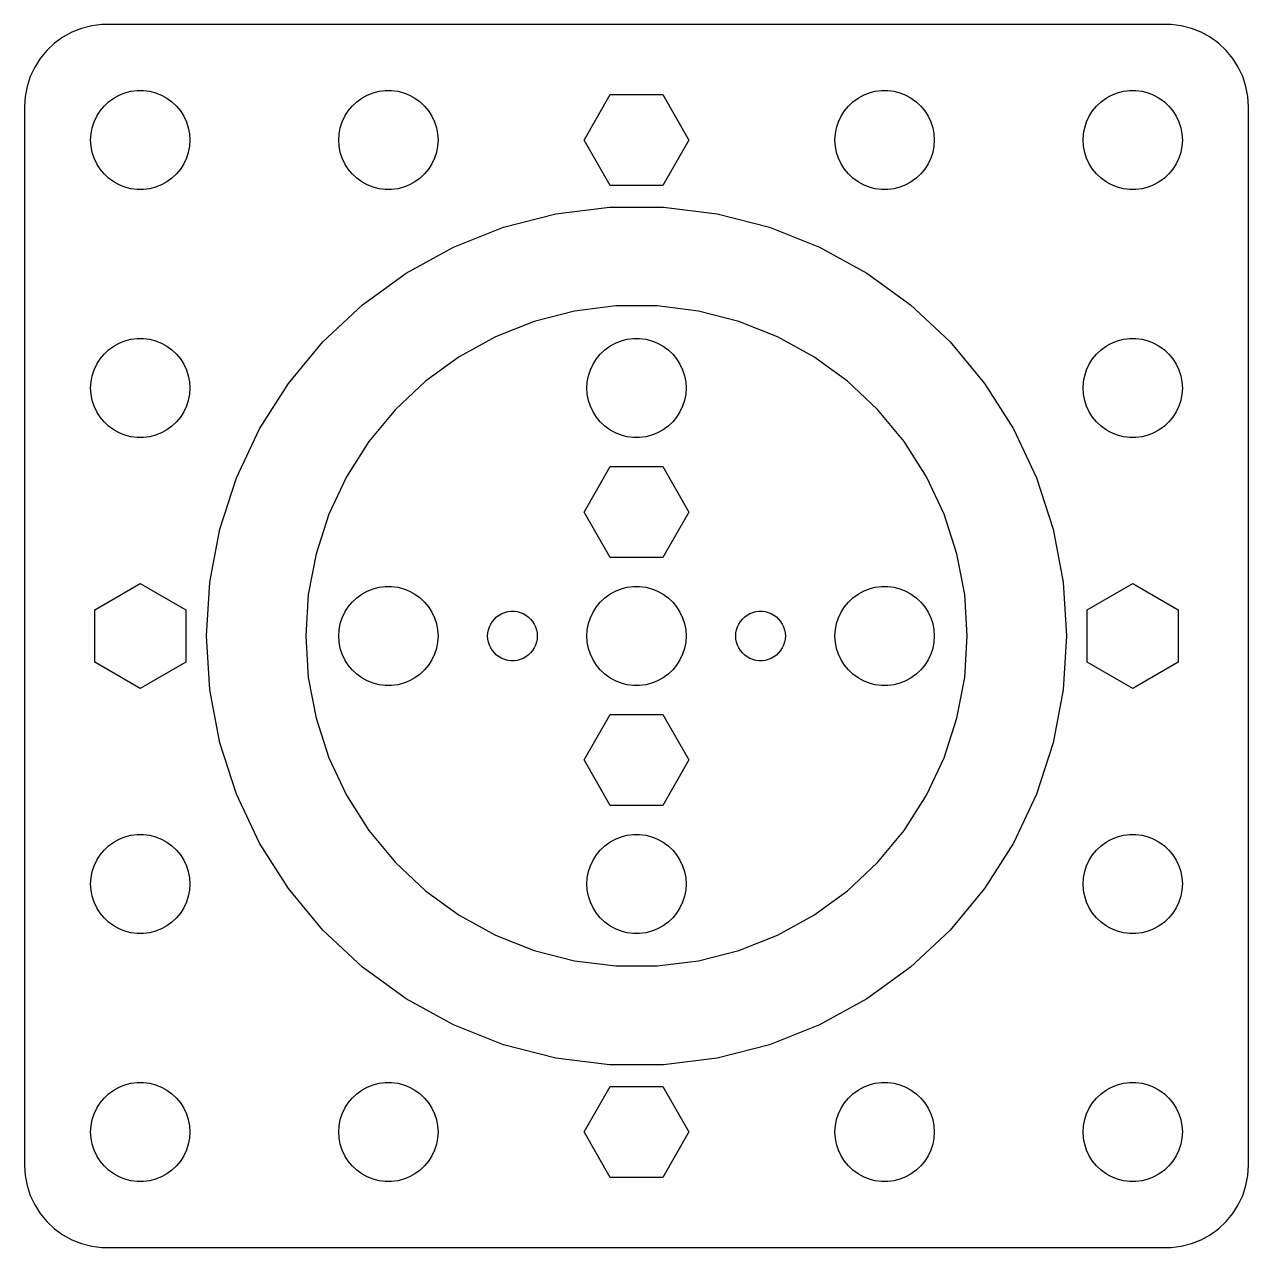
# Model space of a CAD drawing. Header units: metres. Extents: x -37 to 37, y -37 to 289.
# Drawn here: x -37 to 37, y 47 to 121 of the extents above; entities that cross this region are included whole.
import ezdxf

# ---------------------------------------------------------------- set-up
doc = ezdxf.new("R2010")
doc.units = ezdxf.units.M

msp = doc.modelspace()

# ---------------------------------------------------------------- linework, layer by layer
for p, q in [((-33.5451, 120.755), (-34.1289, 120.524)), ((-32.9369, 120.911), (-33.5451, 120.755)), ((-32.3139, 120.99), (-32.9369, 120.911)), ((32.3139, 120.99), (-32.3139, 120.99)), ((32.9369, 120.911), (32.3139, 120.99)), ((33.5451, 120.755), (32.9369, 120.911)), ((34.1289, 120.524), (33.5451, 120.755)), ((-34.6791, 120.222), (-35.1871, 119.853)), ((-34.1289, 120.524), (-34.6791, 120.222)), ((34.6791, 120.222), (34.1289, 120.524)), ((35.1871, 119.853), (34.6791, 120.222)), ((-35.6448, 119.423), (-36.0451, 118.939)), ((-35.1871, 119.853), (-35.6448, 119.423)), ((35.6448, 119.423), (35.1871, 119.853)), ((36.0451, 118.939), (35.6448, 119.423)), ((-36.3815, 118.409), (-36.6489, 117.841)), ((-36.0451, 118.939), (-36.3815, 118.409)), ((36.3815, 118.409), (36.0451, 118.939)), ((36.6489, 117.841), (36.3815, 118.409)), ((-36.6489, 117.841), (-36.8429, 117.243)), ((36.8429, 117.243), (36.6489, 117.841)), ((-36.8429, 117.243), (-36.9606, 116.627)), ((-30.927, 116.853), (-30.5621, 116.947)), ((-30.5621, 116.947), (-30.1884, 116.994)), ((-30.1884, 116.994), (-29.8116, 116.994)), ((-29.8116, 116.994), (-29.4379, 116.947)), ((-29.4379, 116.947), (-29.0729, 116.853)), ((-15.927, 116.853), (-15.5621, 116.947)), ((-15.5621, 116.947), (-15.1884, 116.994)), ((-15.1884, 116.994), (-14.8116, 116.994)), ((-14.8116, 116.994), (-14.4379, 116.947)), ((-14.4379, 116.947), (-14.0729, 116.853)), ((14.0729, 116.853), (14.4379, 116.947)), ((14.4379, 116.947), (14.8116, 116.994)), ((14.8116, 116.994), (15.1884, 116.994)), ((15.1884, 116.994), (15.5621, 116.947)), ((15.5621, 116.947), (15.927, 116.853)), ((29.0729, 116.853), (29.4379, 116.947)), ((29.4379, 116.947), (29.8116, 116.994)), ((29.8116, 116.994), (30.1884, 116.994)), ((30.1884, 116.994), (30.5621, 116.947)), ((30.5621, 116.947), (30.927, 116.853)), ((36.9606, 116.627), (36.8429, 117.243)), ((-36.9606, 116.627), (-37, 116)), ((-32.1869, 116.054), (-31.9123, 116.312)), ((-31.9123, 116.312), (-31.6075, 116.533)), ((-31.6075, 116.533), (-31.2773, 116.714)), ((-31.2773, 116.714), (-30.927, 116.853)), ((-29.0729, 116.853), (-28.7227, 116.714)), ((-28.7227, 116.714), (-28.3925, 116.533)), ((-28.3925, 116.533), (-28.0877, 116.312)), ((-28.0877, 116.312), (-27.8131, 116.054)), ((-17.1869, 116.054), (-16.9123, 116.312)), ((-16.9123, 116.312), (-16.6075, 116.533)), ((-16.6075, 116.533), (-16.2773, 116.714)), ((-16.2773, 116.714), (-15.927, 116.853)), ((-14.0729, 116.853), (-13.7227, 116.714)), ((-13.7227, 116.714), (-13.3925, 116.533)), ((-13.3925, 116.533), (-13.0877, 116.312)), ((-13.0877, 116.312), (-12.8131, 116.054)), ((-3.17349, 114), (-1.58675, 116.748)), ((-1.58675, 116.748), (1.58675, 116.748)), ((1.58675, 116.748), (3.17349, 114)), ((12.8131, 116.054), (13.0877, 116.312)), ((13.0877, 116.312), (13.3925, 116.533)), ((13.3925, 116.533), (13.7227, 116.714)), ((13.7227, 116.714), (14.0729, 116.853)), ((15.927, 116.853), (16.2773, 116.714)), ((16.2773, 116.714), (16.6075, 116.533)), ((16.6075, 116.533), (16.9123, 116.312)), ((16.9123, 116.312), (17.1869, 116.054)), ((27.8131, 116.054), (28.0877, 116.312)), ((28.0877, 116.312), (28.3925, 116.533)), ((28.3925, 116.533), (28.7227, 116.714)), ((28.7227, 116.714), (29.0729, 116.853)), ((30.927, 116.853), (31.2773, 116.714)), ((31.2773, 116.714), (31.6075, 116.533)), ((31.6075, 116.533), (31.9123, 116.312)), ((31.9123, 116.312), (32.1869, 116.054)), ((37, 116), (36.9606, 116.627)), ((-37, 116), (-37, 52)), ((-32.7893, 115.104), (-32.6289, 115.445)), ((-32.6289, 115.445), (-32.427, 115.763)), ((-32.427, 115.763), (-32.1869, 116.054)), ((-27.8131, 116.054), (-27.5729, 115.763)), ((-27.5729, 115.763), (-27.3711, 115.445)), ((-27.3711, 115.445), (-27.2107, 115.104)), ((-17.7893, 115.104), (-17.6289, 115.445)), ((-17.6289, 115.445), (-17.427, 115.763)), ((-17.427, 115.763), (-17.1869, 116.054)), ((-12.8131, 116.054), (-12.5729, 115.763)), ((-12.5729, 115.763), (-12.3711, 115.445)), ((-12.3711, 115.445), (-12.2107, 115.104)), ((12.2107, 115.104), (12.3711, 115.445)), ((12.3711, 115.445), (12.5729, 115.763)), ((12.5729, 115.763), (12.8131, 116.054)), ((17.1869, 116.054), (17.427, 115.763)), ((17.427, 115.763), (17.6289, 115.445)), ((17.6289, 115.445), (17.7893, 115.104)), ((27.2107, 115.104), (27.3711, 115.445)), ((27.3711, 115.445), (27.5729, 115.763)), ((27.5729, 115.763), (27.8131, 116.054)), ((32.1869, 116.054), (32.427, 115.763)), ((32.427, 115.763), (32.6289, 115.445)), ((32.6289, 115.445), (32.7893, 115.104)), ((37, 52), (37, 116)), ((-32.9763, 114.376), (-32.9057, 114.746)), ((-32.9057, 114.746), (-32.7893, 115.104)), ((-27.2107, 115.104), (-27.0942, 114.746)), ((-27.0942, 114.746), (-27.0237, 114.376)), ((-17.9763, 114.376), (-17.9057, 114.746)), ((-17.9057, 114.746), (-17.7893, 115.104)), ((-12.2107, 115.104), (-12.0942, 114.746)), ((-12.0942, 114.746), (-12.0237, 114.376)), ((12.0237, 114.376), (12.0942, 114.746)), ((12.0942, 114.746), (12.2107, 115.104)), ((17.7893, 115.104), (17.9057, 114.746)), ((17.9057, 114.746), (17.9763, 114.376)), ((27.0237, 114.376), (27.0942, 114.746)), ((27.0942, 114.746), (27.2107, 115.104)), ((32.7893, 115.104), (32.9057, 114.746)), ((32.9057, 114.746), (32.9763, 114.376)), ((-33, 114), (-32.9763, 114.376)), ((-32.9763, 113.624), (-33, 114)), ((-27.0237, 114.376), (-27, 114)), ((-27, 114), (-27.0237, 113.624)), ((-18, 114), (-17.9763, 114.376)), ((-17.9763, 113.624), (-18, 114)), ((-12.0237, 114.376), (-12, 114)), ((-12, 114), (-12.0237, 113.624)), ((-1.58675, 111.252), (-3.17349, 114)), ((3.17349, 114), (1.58675, 111.252)), ((12, 114), (12.0237, 114.376)), ((12.0237, 113.624), (12, 114)), ((17.9763, 114.376), (18, 114)), ((18, 114), (17.9763, 113.624)), ((27, 114), (27.0237, 114.376)), ((27.0237, 113.624), (27, 114)), ((32.9763, 114.376), (33, 114)), ((33, 114), (32.9763, 113.624)), ((-32.9057, 113.254), (-32.9763, 113.624)), ((-32.7893, 112.896), (-32.9057, 113.254)), ((-27.0942, 113.254), (-27.2107, 112.896)), ((-27.0237, 113.624), (-27.0942, 113.254)), ((-17.9057, 113.254), (-17.9763, 113.624)), ((-17.7893, 112.896), (-17.9057, 113.254)), ((-12.0942, 113.254), (-12.2107, 112.896)), ((-12.0237, 113.624), (-12.0942, 113.254)), ((12.0942, 113.254), (12.0237, 113.624)), ((12.2107, 112.896), (12.0942, 113.254)), ((17.9057, 113.254), (17.7893, 112.896)), ((17.9763, 113.624), (17.9057, 113.254)), ((27.0942, 113.254), (27.0237, 113.624)), ((27.2107, 112.896), (27.0942, 113.254)), ((32.9057, 113.254), (32.7893, 112.896)), ((32.9763, 113.624), (32.9057, 113.254)), ((-32.6289, 112.555), (-32.7893, 112.896)), ((-32.427, 112.237), (-32.6289, 112.555)), ((-27.3711, 112.555), (-27.5729, 112.237)), ((-27.2107, 112.896), (-27.3711, 112.555)), ((-17.6289, 112.555), (-17.7893, 112.896)), ((-17.427, 112.237), (-17.6289, 112.555)), ((-12.3711, 112.555), (-12.5729, 112.237)), ((-12.2107, 112.896), (-12.3711, 112.555)), ((12.3711, 112.555), (12.2107, 112.896)), ((12.5729, 112.237), (12.3711, 112.555)), ((17.6289, 112.555), (17.427, 112.237)), ((17.7893, 112.896), (17.6289, 112.555)), ((27.3711, 112.555), (27.2107, 112.896)), ((27.5729, 112.237), (27.3711, 112.555)), ((32.6289, 112.555), (32.427, 112.237)), ((32.7893, 112.896), (32.6289, 112.555)), ((-32.1869, 111.946), (-32.427, 112.237)), ((-31.9123, 111.688), (-32.1869, 111.946)), ((-27.8131, 111.946), (-28.0877, 111.688)), ((-27.5729, 112.237), (-27.8131, 111.946)), ((-17.1869, 111.946), (-17.427, 112.237)), ((-16.9123, 111.688), (-17.1869, 111.946)), ((-12.8131, 111.946), (-13.0877, 111.688)), ((-12.5729, 112.237), (-12.8131, 111.946)), ((12.8131, 111.946), (12.5729, 112.237)), ((13.0877, 111.688), (12.8131, 111.946)), ((17.1869, 111.946), (16.9123, 111.688)), ((17.427, 112.237), (17.1869, 111.946)), ((27.8131, 111.946), (27.5729, 112.237)), ((28.0877, 111.688), (27.8131, 111.946)), ((32.1869, 111.946), (31.9123, 111.688)), ((32.427, 112.237), (32.1869, 111.946)), ((-31.6075, 111.467), (-31.9123, 111.688)), ((-31.2773, 111.286), (-31.6075, 111.467)), ((-30.927, 111.147), (-31.2773, 111.286)), ((-30.5621, 111.053), (-30.927, 111.147)), ((-30.1884, 111.006), (-30.5621, 111.053)), ((-29.8116, 111.006), (-30.1884, 111.006)), ((-29.4379, 111.053), (-29.8116, 111.006)), ((-29.0729, 111.147), (-29.4379, 111.053)), ((-28.7227, 111.286), (-29.0729, 111.147)), ((-28.3925, 111.467), (-28.7227, 111.286)), ((-28.0877, 111.688), (-28.3925, 111.467)), ((-16.6075, 111.467), (-16.9123, 111.688)), ((-16.2773, 111.286), (-16.6075, 111.467)), ((-15.927, 111.147), (-16.2773, 111.286)), ((-15.5621, 111.053), (-15.927, 111.147)), ((-15.1884, 111.006), (-15.5621, 111.053)), ((-14.8116, 111.006), (-15.1884, 111.006)), ((-14.4379, 111.053), (-14.8116, 111.006)), ((-14.0729, 111.147), (-14.4379, 111.053)), ((-13.7227, 111.286), (-14.0729, 111.147)), ((-13.3925, 111.467), (-13.7227, 111.286)), ((-13.0877, 111.688), (-13.3925, 111.467)), ((1.58675, 111.252), (-1.58675, 111.252)), ((13.3925, 111.467), (13.0877, 111.688)), ((13.7227, 111.286), (13.3925, 111.467)), ((14.0729, 111.147), (13.7227, 111.286)), ((14.4379, 111.053), (14.0729, 111.147)), ((14.8116, 111.006), (14.4379, 111.053)), ((15.1884, 111.006), (14.8116, 111.006)), ((15.5621, 111.053), (15.1884, 111.006)), ((15.927, 111.147), (15.5621, 111.053)), ((16.2773, 111.286), (15.927, 111.147)), ((16.6075, 111.467), (16.2773, 111.286)), ((16.9123, 111.688), (16.6075, 111.467)), ((28.3925, 111.467), (28.0877, 111.688)), ((28.7227, 111.286), (28.3925, 111.467)), ((29.0729, 111.147), (28.7227, 111.286)), ((29.4379, 111.053), (29.0729, 111.147)), ((29.8116, 111.006), (29.4379, 111.053)), ((30.1884, 111.006), (29.8116, 111.006)), ((30.5621, 111.053), (30.1884, 111.006)), ((30.927, 111.147), (30.5621, 111.053)), ((31.2773, 111.286), (30.927, 111.147)), ((31.6075, 111.467), (31.2773, 111.286)), ((31.9123, 111.688), (31.6075, 111.467)), ((-8.03444, 108.727), (-4.8719, 109.539)), ((-4.8719, 109.539), (-1.63255, 109.949)), ((-1.63255, 109.949), (1.63255, 109.949)), ((1.63255, 109.949), (4.8719, 109.539)), ((4.8719, 109.539), (8.03444, 108.727)), ((-11.0703, 107.525), (-8.03444, 108.727)), ((8.03444, 108.727), (11.0703, 107.525)), ((-13.9315, 105.953), (-11.0703, 107.525)), ((11.0703, 107.525), (13.9315, 105.953)), ((-16.573, 104.033), (-13.9315, 105.953)), ((13.9315, 105.953), (16.573, 104.033)), ((-18.9532, 101.798), (-16.573, 104.033)), ((-3.74762, 103.646), (-6.18033, 103.021)), ((-1.2558, 103.961), (-3.74762, 103.646)), ((1.2558, 103.961), (-1.2558, 103.961)), ((3.74762, 103.646), (1.2558, 103.961)), ((6.18033, 103.021), (3.74762, 103.646)), ((16.573, 104.033), (18.9532, 101.798)), ((-6.18033, 103.021), (-8.51558, 102.097)), ((8.51558, 102.097), (6.18033, 103.021)), ((-31.9123, 101.312), (-31.6075, 101.533)), ((-31.6075, 101.533), (-31.2773, 101.714)), ((-31.2773, 101.714), (-30.927, 101.853)), ((-30.927, 101.853), (-30.5621, 101.947)), ((-30.5621, 101.947), (-30.1884, 101.994)), ((-30.1884, 101.994), (-29.8116, 101.994)), ((-29.8116, 101.994), (-29.4379, 101.947)), ((-29.4379, 101.947), (-29.0729, 101.853)), ((-29.0729, 101.853), (-28.7227, 101.714)), ((-28.7227, 101.714), (-28.3925, 101.533)), ((-28.3925, 101.533), (-28.0877, 101.312)), ((-21.0344, 99.2824), (-18.9532, 101.798)), ((-8.51558, 102.097), (-10.7165, 100.887)), ((-1.91226, 101.312), (-1.60747, 101.533)), ((-1.60747, 101.533), (-1.27733, 101.714)), ((-1.27733, 101.714), (-0.927048, 101.853)), ((-0.927048, 101.853), (-0.562134, 101.947)), ((-0.562134, 101.947), (-0.18837, 101.994)), ((-0.18837, 101.994), (0.18837, 101.994)), ((0.18837, 101.994), (0.562134, 101.947)), ((0.562134, 101.947), (0.927048, 101.853)), ((0.927048, 101.853), (1.27733, 101.714)), ((1.27733, 101.714), (1.60747, 101.533)), ((1.60747, 101.533), (1.91226, 101.312)), ((10.7165, 100.887), (8.51558, 102.097)), ((18.9532, 101.798), (21.0344, 99.2824)), ((28.0877, 101.312), (28.3925, 101.533)), ((28.3925, 101.533), (28.7227, 101.714)), ((28.7227, 101.714), (29.0729, 101.853)), ((29.0729, 101.853), (29.4379, 101.947)), ((29.4379, 101.947), (29.8116, 101.994)), ((29.8116, 101.994), (30.1884, 101.994)), ((30.1884, 101.994), (30.5621, 101.947)), ((30.5621, 101.947), (30.927, 101.853)), ((30.927, 101.853), (31.2773, 101.714)), ((31.2773, 101.714), (31.6075, 101.533)), ((31.6075, 101.533), (31.9123, 101.312)), ((-32.6289, 100.445), (-32.427, 100.763)), ((-32.427, 100.763), (-32.1869, 101.054)), ((-32.1869, 101.054), (-31.9123, 101.312)), ((-28.0877, 101.312), (-27.8131, 101.054)), ((-27.8131, 101.054), (-27.5729, 100.763)), ((-27.5729, 100.763), (-27.3711, 100.445)), ((-10.7165, 100.887), (-12.7485, 99.4103)), ((-2.62891, 100.445), (-2.42705, 100.763)), ((-2.42705, 100.763), (-2.1869, 101.054)), ((-2.1869, 101.054), (-1.91226, 101.312)), ((1.91226, 101.312), (2.1869, 101.054)), ((2.1869, 101.054), (2.42705, 100.763)), ((2.42705, 100.763), (2.62891, 100.445)), ((12.7485, 99.4103), (10.7165, 100.887)), ((27.3711, 100.445), (27.5729, 100.763)), ((27.5729, 100.763), (27.8131, 101.054)), ((27.8131, 101.054), (28.0877, 101.312)), ((31.9123, 101.312), (32.1869, 101.054)), ((32.1869, 101.054), (32.427, 100.763)), ((32.427, 100.763), (32.6289, 100.445)), ((-32.9057, 99.7461), (-32.7893, 100.104)), ((-32.7893, 100.104), (-32.6289, 100.445)), ((-27.3711, 100.445), (-27.2107, 100.104)), ((-27.2107, 100.104), (-27.0942, 99.7461)), ((-2.90575, 99.7461), (-2.78932, 100.104)), ((-2.78932, 100.104), (-2.62891, 100.445)), ((2.62891, 100.445), (2.78932, 100.104)), ((2.78932, 100.104), (2.90575, 99.7461)), ((27.0942, 99.7461), (27.2107, 100.104)), ((27.2107, 100.104), (27.3711, 100.445)), ((32.6289, 100.445), (32.7893, 100.104)), ((32.7893, 100.104), (32.9057, 99.7461)), ((-33, 99), (-32.9763, 99.376)), ((-32.9763, 99.376), (-32.9057, 99.7461)), ((-27.0942, 99.7461), (-27.0237, 99.376)), ((-27.0237, 99.376), (-27, 99)), ((-22.784, 96.5256), (-21.0344, 99.2824)), ((-12.7485, 99.4103), (-14.5794, 97.6909)), ((-3, 99), (-2.97633, 99.376)), ((-2.97633, 99.376), (-2.90575, 99.7461)), ((2.90575, 99.7461), (2.97633, 99.376)), ((2.97633, 99.376), (3, 99)), ((14.5794, 97.6909), (12.7485, 99.4103)), ((21.0344, 99.2824), (22.784, 96.5256)), ((27, 99), (27.0237, 99.376)), ((27.0237, 99.376), (27.0942, 99.7461)), ((32.9057, 99.7461), (32.9763, 99.376)), ((32.9763, 99.376), (33, 99)), ((-32.9763, 98.624), (-33, 99)), ((-32.9057, 98.2539), (-32.9763, 98.624)), ((-27.0237, 98.624), (-27.0942, 98.2539)), ((-27, 99), (-27.0237, 98.624)), ((-2.97633, 98.624), (-3, 99)), ((-2.90575, 98.2539), (-2.97633, 98.624)), ((2.97633, 98.624), (2.90575, 98.2539)), ((3, 99), (2.97633, 98.624)), ((27.0237, 98.624), (27, 99)), ((27.0942, 98.2539), (27.0237, 98.624)), ((32.9763, 98.624), (32.9057, 98.2539)), ((33, 99), (32.9763, 98.624)), ((-32.7893, 97.8956), (-32.9057, 98.2539)), ((-32.6289, 97.5547), (-32.7893, 97.8956)), ((-27.2107, 97.8956), (-27.3711, 97.5547)), ((-27.0942, 98.2539), (-27.2107, 97.8956)), ((-14.5794, 97.6909), (-16.1803, 95.7557)), ((-2.78932, 97.8956), (-2.90575, 98.2539)), ((-2.62891, 97.5547), (-2.78932, 97.8956)), ((2.78932, 97.8956), (2.62891, 97.5547)), ((2.90575, 98.2539), (2.78932, 97.8956)), ((16.1803, 95.7557), (14.5794, 97.6909)), ((27.2107, 97.8956), (27.0942, 98.2539)), ((27.3711, 97.5547), (27.2107, 97.8956)), ((32.7893, 97.8956), (32.6289, 97.5547)), ((32.9057, 98.2539), (32.7893, 97.8956)), ((-32.427, 97.2366), (-32.6289, 97.5547)), ((-32.1869, 96.9464), (-32.427, 97.2366)), ((-31.9123, 96.6884), (-32.1869, 96.9464)), ((-27.8131, 96.9464), (-28.0877, 96.6884)), ((-27.5729, 97.2366), (-27.8131, 96.9464)), ((-27.3711, 97.5547), (-27.5729, 97.2366)), ((-2.42705, 97.2366), (-2.62891, 97.5547)), ((-2.1869, 96.9464), (-2.42705, 97.2366)), ((-1.91226, 96.6884), (-2.1869, 96.9464)), ((2.1869, 96.9464), (1.91226, 96.6884)), ((2.42705, 97.2366), (2.1869, 96.9464)), ((2.62891, 97.5547), (2.42705, 97.2366)), ((27.5729, 97.2366), (27.3711, 97.5547)), ((27.8131, 96.9464), (27.5729, 97.2366)), ((28.0877, 96.6884), (27.8131, 96.9464)), ((32.1869, 96.9464), (31.9123, 96.6884)), ((32.427, 97.2366), (32.1869, 96.9464)), ((32.6289, 97.5547), (32.427, 97.2366)), ((-31.6075, 96.467), (-31.9123, 96.6884)), ((-31.2773, 96.2855), (-31.6075, 96.467)), ((-30.927, 96.1468), (-31.2773, 96.2855)), ((-28.7227, 96.2855), (-29.0729, 96.1468)), ((-28.3925, 96.467), (-28.7227, 96.2855)), ((-28.0877, 96.6884), (-28.3925, 96.467)), ((-24.1742, 93.5712), (-22.784, 96.5256)), ((-1.60747, 96.467), (-1.91226, 96.6884)), ((-1.27733, 96.2855), (-1.60747, 96.467)), ((-0.927048, 96.1468), (-1.27733, 96.2855)), ((1.27733, 96.2855), (0.927048, 96.1468)), ((1.60747, 96.467), (1.27733, 96.2855)), ((1.91226, 96.6884), (1.60747, 96.467)), ((22.784, 96.5256), (24.1742, 93.5712)), ((28.3925, 96.467), (28.0877, 96.6884)), ((28.7227, 96.2855), (28.3925, 96.467)), ((29.0729, 96.1468), (28.7227, 96.2855)), ((31.2773, 96.2855), (30.927, 96.1468)), ((31.6075, 96.467), (31.2773, 96.2855)), ((31.9123, 96.6884), (31.6075, 96.467)), ((-30.5621, 96.0531), (-30.927, 96.1468)), ((-30.1884, 96.0059), (-30.5621, 96.0531)), ((-29.8116, 96.0059), (-30.1884, 96.0059)), ((-29.4379, 96.0531), (-29.8116, 96.0059)), ((-29.0729, 96.1468), (-29.4379, 96.0531)), ((-16.1803, 95.7557), (-17.5261, 93.6351)), ((-0.562134, 96.0531), (-0.927048, 96.1468)), ((-0.18837, 96.0059), (-0.562134, 96.0531)), ((0.18837, 96.0059), (-0.18837, 96.0059)), ((0.562134, 96.0531), (0.18837, 96.0059)), ((0.927048, 96.1468), (0.562134, 96.0531)), ((17.5261, 93.6351), (16.1803, 95.7557)), ((29.4379, 96.0531), (29.0729, 96.1468)), ((29.8116, 96.0059), (29.4379, 96.0531)), ((30.1884, 96.0059), (29.8116, 96.0059)), ((30.5621, 96.0531), (30.1884, 96.0059)), ((30.927, 96.1468), (30.5621, 96.0531)), ((-3.17349, 91.5), (-1.58675, 94.2483)), ((-1.58675, 94.2483), (1.58675, 94.2483)), ((1.58675, 94.2483), (3.17349, 91.5)), ((-25.1832, 90.4659), (-24.1742, 93.5712)), ((-17.5261, 93.6351), (-18.5955, 91.3625)), ((18.5955, 91.3625), (17.5261, 93.6351)), ((24.1742, 93.5712), (25.1832, 90.4659)), ((-18.5955, 91.3625), (-19.3717, 88.9738)), ((-1.58675, 88.7517), (-3.17349, 91.5)), ((3.17349, 91.5), (1.58675, 88.7517)), ((19.3717, 88.9738), (18.5955, 91.3625)), ((-25.795, 87.2587), (-25.1832, 90.4659)), ((25.1832, 90.4659), (25.795, 87.2587)), ((-19.3717, 88.9738), (-19.8423, 86.5067)), ((19.8423, 86.5067), (19.3717, 88.9738)), ((1.58675, 88.7517), (-1.58675, 88.7517)), ((-32.7483, 85.5867), (-30, 87.1735)), ((-30, 87.1735), (-27.2517, 85.5867)), ((-26, 84), (-25.795, 87.2587)), ((-16.6075, 86.533), (-16.2773, 86.7145)), ((-16.2773, 86.7145), (-15.927, 86.8532)), ((-15.927, 86.8532), (-15.5621, 86.9469)), ((-15.5621, 86.9469), (-15.1884, 86.9941)), ((-15.1884, 86.9941), (-14.8116, 86.9941)), ((-14.8116, 86.9941), (-14.4379, 86.9469)), ((-14.4379, 86.9469), (-14.0729, 86.8532)), ((-14.0729, 86.8532), (-13.7227, 86.7145)), ((-13.7227, 86.7145), (-13.3925, 86.533)), ((-1.60747, 86.533), (-1.27733, 86.7145)), ((-1.27733, 86.7145), (-0.927048, 86.8532)), ((-0.927048, 86.8532), (-0.562134, 86.9469)), ((-0.562134, 86.9469), (-0.18837, 86.9941)), ((-0.18837, 86.9941), (0.18837, 86.9941)), ((0.18837, 86.9941), (0.562134, 86.9469)), ((0.562134, 86.9469), (0.927048, 86.8532)), ((0.927048, 86.8532), (1.27733, 86.7145)), ((1.27733, 86.7145), (1.60747, 86.533)), ((13.3925, 86.533), (13.7227, 86.7145)), ((13.7227, 86.7145), (14.0729, 86.8532)), ((14.0729, 86.8532), (14.4379, 86.9469)), ((14.4379, 86.9469), (14.8116, 86.9941)), ((14.8116, 86.9941), (15.1884, 86.9941)), ((15.1884, 86.9941), (15.5621, 86.9469)), ((15.5621, 86.9469), (15.927, 86.8532)), ((15.927, 86.8532), (16.2773, 86.7145)), ((16.2773, 86.7145), (16.6075, 86.533)), ((25.795, 87.2587), (26, 84)), ((27.2517, 85.5867), (30, 87.1735)), ((30, 87.1735), (32.7483, 85.5867)), ((-19.8423, 86.5067), (-20, 84)), ((-17.427, 85.7634), (-17.1869, 86.0536)), ((-17.1869, 86.0536), (-16.9123, 86.3115)), ((-16.9123, 86.3115), (-16.6075, 86.533)), ((-13.3925, 86.533), (-13.0877, 86.3115)), ((-13.0877, 86.3115), (-12.8131, 86.0536)), ((-12.8131, 86.0536), (-12.5729, 85.7634)), ((-2.42705, 85.7634), (-2.1869, 86.0536)), ((-2.1869, 86.0536), (-1.91226, 86.3115)), ((-1.91226, 86.3115), (-1.60747, 86.533)), ((1.60747, 86.533), (1.91226, 86.3115)), ((1.91226, 86.3115), (2.1869, 86.0536)), ((2.1869, 86.0536), (2.42705, 85.7634)), ((12.5729, 85.7634), (12.8131, 86.0536)), ((12.8131, 86.0536), (13.0877, 86.3115)), ((13.0877, 86.3115), (13.3925, 86.533)), ((16.6075, 86.533), (16.9123, 86.3115)), ((16.9123, 86.3115), (17.1869, 86.0536)), ((17.1869, 86.0536), (17.427, 85.7634)), ((20, 84), (19.8423, 86.5067)), ((-32.7483, 82.4133), (-32.7483, 85.5867)), ((-27.2517, 85.5867), (-27.2517, 82.4133)), ((-17.9057, 84.7461), (-17.7893, 85.1044)), ((-17.7893, 85.1044), (-17.6289, 85.4453)), ((-17.6289, 85.4453), (-17.427, 85.7634)), ((-12.5729, 85.7634), (-12.3711, 85.4453)), ((-12.3711, 85.4453), (-12.2107, 85.1044)), ((-12.2107, 85.1044), (-12.0942, 84.7461)), ((-8.59344, 85.0268), (-8.45613, 85.1558)), ((-8.45613, 85.1558), (-8.30373, 85.2665)), ((-8.30373, 85.2665), (-8.13866, 85.3572)), ((-8.13866, 85.3572), (-7.96352, 85.4266)), ((-7.96352, 85.4266), (-7.78107, 85.4734)), ((-7.78107, 85.4734), (-7.59418, 85.497)), ((-7.59418, 85.497), (-7.40581, 85.497)), ((-7.40581, 85.497), (-7.21892, 85.4734)), ((-7.21892, 85.4734), (-7.03647, 85.4266)), ((-7.03647, 85.4266), (-6.86133, 85.3572)), ((-6.86133, 85.3572), (-6.69626, 85.2665)), ((-6.69626, 85.2665), (-6.54385, 85.1558)), ((-6.54385, 85.1558), (-6.40654, 85.0268)), ((-2.90575, 84.7461), (-2.78932, 85.1044)), ((-2.78932, 85.1044), (-2.62891, 85.4453)), ((-2.62891, 85.4453), (-2.42705, 85.7634)), ((2.42705, 85.7634), (2.62891, 85.4453)), ((2.62891, 85.4453), (2.78932, 85.1044)), ((2.78932, 85.1044), (2.90575, 84.7461)), ((6.40654, 85.0268), (6.54385, 85.1558)), ((6.54385, 85.1558), (6.69626, 85.2665)), ((6.69626, 85.2665), (6.86133, 85.3572)), ((6.86133, 85.3572), (7.03647, 85.4266)), ((7.03647, 85.4266), (7.21892, 85.4734)), ((7.21892, 85.4734), (7.40581, 85.497)), ((7.40581, 85.497), (7.59418, 85.497)), ((7.59418, 85.497), (7.78107, 85.4734)), ((7.78107, 85.4734), (7.96352, 85.4266)), ((7.96352, 85.4266), (8.13866, 85.3572)), ((8.13866, 85.3572), (8.30373, 85.2665)), ((8.30373, 85.2665), (8.45613, 85.1558)), ((8.45613, 85.1558), (8.59344, 85.0268)), ((12.0942, 84.7461), (12.2107, 85.1044)), ((12.2107, 85.1044), (12.3711, 85.4453)), ((12.3711, 85.4453), (12.5729, 85.7634)), ((17.427, 85.7634), (17.6289, 85.4453)), ((17.6289, 85.4453), (17.7893, 85.1044)), ((17.7893, 85.1044), (17.9057, 84.7461)), ((27.2517, 82.4133), (27.2517, 85.5867)), ((32.7483, 85.5867), (32.7483, 82.4133)), ((-18, 84), (-17.9763, 84.376)), ((-17.9763, 84.376), (-17.9057, 84.7461)), ((-12.0942, 84.7461), (-12.0237, 84.376)), ((-12.0237, 84.376), (-12, 84)), ((-8.98816, 84.188), (-8.95287, 84.373)), ((-8.95287, 84.373), (-8.89465, 84.5522)), ((-8.89465, 84.5522), (-8.81445, 84.7226)), ((-8.81445, 84.7226), (-8.71352, 84.8817)), ((-8.71352, 84.8817), (-8.59344, 85.0268)), ((-6.40654, 85.0268), (-6.28647, 84.8817)), ((-6.28647, 84.8817), (-6.18553, 84.7226)), ((-6.18553, 84.7226), (-6.10533, 84.5522)), ((-6.10533, 84.5522), (-6.04712, 84.373)), ((-6.04712, 84.373), (-6.01183, 84.188)), ((-3, 84), (-2.97633, 84.376)), ((-2.97633, 84.376), (-2.90575, 84.7461)), ((2.90575, 84.7461), (2.97633, 84.376)), ((2.97633, 84.376), (3, 84)), ((6.01183, 84.188), (6.04712, 84.373)), ((6.04712, 84.373), (6.10533, 84.5522)), ((6.10533, 84.5522), (6.18553, 84.7226)), ((6.18553, 84.7226), (6.28647, 84.8817)), ((6.28647, 84.8817), (6.40654, 85.0268)), ((8.59344, 85.0268), (8.71352, 84.8817)), ((8.71352, 84.8817), (8.81445, 84.7226)), ((8.81445, 84.7226), (8.89465, 84.5522)), ((8.89465, 84.5522), (8.95287, 84.373)), ((8.95287, 84.373), (8.98816, 84.188)), ((12, 84), (12.0237, 84.376)), ((12.0237, 84.376), (12.0942, 84.7461)), ((17.9057, 84.7461), (17.9763, 84.376)), ((17.9763, 84.376), (18, 84)), ((-25.795, 80.7413), (-26, 84)), ((-20, 84), (-19.8423, 81.4933)), ((-17.9763, 83.624), (-18, 84)), ((-17.9057, 83.2539), (-17.9763, 83.624)), ((-12.0237, 83.624), (-12.0942, 83.2539)), ((-12, 84), (-12.0237, 83.624)), ((-9, 84), (-8.98816, 84.188)), ((-8.98816, 83.812), (-9, 84)), ((-8.95287, 83.627), (-8.98816, 83.812)), ((-8.89465, 83.4478), (-8.95287, 83.627)), ((-6.04712, 83.627), (-6.10533, 83.4478)), ((-6.01183, 83.812), (-6.04712, 83.627)), ((-6.01183, 84.188), (-6, 84)), ((-6, 84), (-6.01183, 83.812)), ((-2.97633, 83.624), (-3, 84)), ((-2.90575, 83.2539), (-2.97633, 83.624)), ((2.97633, 83.624), (2.90575, 83.2539)), ((3, 84), (2.97633, 83.624)), ((6, 84), (6.01183, 84.188)), ((6.01183, 83.812), (6, 84)), ((6.04712, 83.627), (6.01183, 83.812)), ((6.10533, 83.4478), (6.04712, 83.627)), ((8.95287, 83.627), (8.89465, 83.4478)), ((8.98816, 83.812), (8.95287, 83.627)), ((8.98816, 84.188), (9, 84)), ((9, 84), (8.98816, 83.812)), ((12.0237, 83.624), (12, 84)), ((12.0942, 83.2539), (12.0237, 83.624)), ((17.9763, 83.624), (17.9057, 83.2539)), ((18, 84), (17.9763, 83.624)), ((19.8423, 81.4933), (20, 84)), ((26, 84), (25.795, 80.7413)), ((-17.7893, 82.8956), (-17.9057, 83.2539)), ((-17.6289, 82.5547), (-17.7893, 82.8956)), ((-12.2107, 82.8956), (-12.3711, 82.5547)), ((-12.0942, 83.2539), (-12.2107, 82.8956)), ((-8.81445, 83.2774), (-8.89465, 83.4478)), ((-8.71352, 83.1183), (-8.81445, 83.2774)), ((-8.59344, 82.9732), (-8.71352, 83.1183)), ((-8.45613, 82.8442), (-8.59344, 82.9732)), ((-6.40654, 82.9732), (-6.54385, 82.8442)), ((-6.28647, 83.1183), (-6.40654, 82.9732)), ((-6.18553, 83.2774), (-6.28647, 83.1183)), ((-6.10533, 83.4478), (-6.18553, 83.2774)), ((-2.78932, 82.8956), (-2.90575, 83.2539)), ((-2.62891, 82.5547), (-2.78932, 82.8956)), ((2.78932, 82.8956), (2.62891, 82.5547)), ((2.90575, 83.2539), (2.78932, 82.8956)), ((6.18553, 83.2774), (6.10533, 83.4478)), ((6.28647, 83.1183), (6.18553, 83.2774)), ((6.40654, 82.9732), (6.28647, 83.1183)), ((6.54385, 82.8442), (6.40654, 82.9732)), ((8.59344, 82.9732), (8.45613, 82.8442)), ((8.71352, 83.1183), (8.59344, 82.9732)), ((8.81445, 83.2774), (8.71352, 83.1183)), ((8.89465, 83.4478), (8.81445, 83.2774)), ((12.2107, 82.8956), (12.0942, 83.2539)), ((12.3711, 82.5547), (12.2107, 82.8956)), ((17.7893, 82.8956), (17.6289, 82.5547)), ((17.9057, 83.2539), (17.7893, 82.8956)), ((-30, 80.8265), (-32.7483, 82.4133)), ((-27.2517, 82.4133), (-30, 80.8265)), ((-17.427, 82.2366), (-17.6289, 82.5547)), ((-17.1869, 81.9464), (-17.427, 82.2366)), ((-12.5729, 82.2366), (-12.8131, 81.9464)), ((-12.3711, 82.5547), (-12.5729, 82.2366)), ((-8.30373, 82.7335), (-8.45613, 82.8442)), ((-8.13866, 82.6428), (-8.30373, 82.7335)), ((-7.96352, 82.5734), (-8.13866, 82.6428)), ((-7.78107, 82.5266), (-7.96352, 82.5734)), ((-7.59418, 82.503), (-7.78107, 82.5266)), ((-7.40581, 82.503), (-7.59418, 82.503)), ((-7.21892, 82.5266), (-7.40581, 82.503)), ((-7.03647, 82.5734), (-7.21892, 82.5266)), ((-6.86133, 82.6428), (-7.03647, 82.5734)), ((-6.69626, 82.7335), (-6.86133, 82.6428)), ((-6.54385, 82.8442), (-6.69626, 82.7335)), ((-2.42705, 82.2366), (-2.62891, 82.5547)), ((-2.1869, 81.9464), (-2.42705, 82.2366)), ((2.42705, 82.2366), (2.1869, 81.9464)), ((2.62891, 82.5547), (2.42705, 82.2366)), ((6.69626, 82.7335), (6.54385, 82.8442)), ((6.86133, 82.6428), (6.69626, 82.7335)), ((7.03647, 82.5734), (6.86133, 82.6428)), ((7.21892, 82.5266), (7.03647, 82.5734)), ((7.40581, 82.503), (7.21892, 82.5266)), ((7.59418, 82.503), (7.40581, 82.503)), ((7.78107, 82.5266), (7.59418, 82.503)), ((7.96352, 82.5734), (7.78107, 82.5266)), ((8.13866, 82.6428), (7.96352, 82.5734)), ((8.30373, 82.7335), (8.13866, 82.6428)), ((8.45613, 82.8442), (8.30373, 82.7335)), ((12.5729, 82.2366), (12.3711, 82.5547)), ((12.8131, 81.9464), (12.5729, 82.2366)), ((17.427, 82.2366), (17.1869, 81.9464)), ((17.6289, 82.5547), (17.427, 82.2366)), ((30, 80.8265), (27.2517, 82.4133)), ((32.7483, 82.4133), (30, 80.8265)), ((-19.8423, 81.4933), (-19.3717, 79.0262)), ((-16.9123, 81.6885), (-17.1869, 81.9464)), ((-16.6075, 81.467), (-16.9123, 81.6885)), ((-16.2773, 81.2855), (-16.6075, 81.467)), ((-13.3925, 81.467), (-13.7227, 81.2855)), ((-13.0877, 81.6885), (-13.3925, 81.467)), ((-12.8131, 81.9464), (-13.0877, 81.6885)), ((-1.91226, 81.6885), (-2.1869, 81.9464)), ((-1.60747, 81.467), (-1.91226, 81.6885)), ((-1.27733, 81.2855), (-1.60747, 81.467)), ((1.60747, 81.467), (1.27733, 81.2855)), ((1.91226, 81.6885), (1.60747, 81.467)), ((2.1869, 81.9464), (1.91226, 81.6885)), ((13.0877, 81.6885), (12.8131, 81.9464)), ((13.3925, 81.467), (13.0877, 81.6885)), ((13.7227, 81.2855), (13.3925, 81.467)), ((16.6075, 81.467), (16.2773, 81.2855)), ((16.9123, 81.6885), (16.6075, 81.467)), ((17.1869, 81.9464), (16.9123, 81.6885)), ((19.3717, 79.0262), (19.8423, 81.4933)), ((-25.1832, 77.5341), (-25.795, 80.7413)), ((-15.927, 81.1468), (-16.2773, 81.2855)), ((-15.5621, 81.0531), (-15.927, 81.1468)), ((-15.1884, 81.0059), (-15.5621, 81.0531)), ((-14.8116, 81.0059), (-15.1884, 81.0059)), ((-14.4379, 81.0531), (-14.8116, 81.0059)), ((-14.0729, 81.1468), (-14.4379, 81.0531)), ((-13.7227, 81.2855), (-14.0729, 81.1468)), ((-0.927048, 81.1468), (-1.27733, 81.2855)), ((-0.562134, 81.0531), (-0.927048, 81.1468)), ((-0.18837, 81.0059), (-0.562134, 81.0531)), ((0.18837, 81.0059), (-0.18837, 81.0059)), ((0.562134, 81.0531), (0.18837, 81.0059)), ((0.927048, 81.1468), (0.562134, 81.0531)), ((1.27733, 81.2855), (0.927048, 81.1468)), ((14.0729, 81.1468), (13.7227, 81.2855)), ((14.4379, 81.0531), (14.0729, 81.1468)), ((14.8116, 81.0059), (14.4379, 81.0531)), ((15.1884, 81.0059), (14.8116, 81.0059)), ((15.5621, 81.0531), (15.1884, 81.0059)), ((15.927, 81.1468), (15.5621, 81.0531)), ((16.2773, 81.2855), (15.927, 81.1468)), ((25.795, 80.7413), (25.1832, 77.5341)), ((-3.17349, 76.5), (-1.58675, 79.2483)), ((-1.58675, 79.2483), (1.58675, 79.2483)), ((1.58675, 79.2483), (3.17349, 76.5)), ((-19.3717, 79.0262), (-18.5955, 76.6375)), ((18.5955, 76.6375), (19.3717, 79.0262)), ((-24.1742, 74.4288), (-25.1832, 77.5341)), ((25.1832, 77.5341), (24.1742, 74.4288)), ((-18.5955, 76.6375), (-17.5261, 74.3649)), ((-1.58675, 73.7517), (-3.17349, 76.5)), ((3.17349, 76.5), (1.58675, 73.7517)), ((17.5261, 74.3649), (18.5955, 76.6375)), ((-22.784, 71.4744), (-24.1742, 74.4288)), ((-17.5261, 74.3649), (-16.1803, 72.2443)), ((16.1803, 72.2443), (17.5261, 74.3649)), ((24.1742, 74.4288), (22.784, 71.4744)), ((1.58675, 73.7517), (-1.58675, 73.7517)), ((-31.2773, 71.7145), (-30.927, 71.8532)), ((-30.927, 71.8532), (-30.5621, 71.9469)), ((-30.5621, 71.9469), (-30.1884, 71.9941)), ((-30.1884, 71.9941), (-29.8116, 71.9941)), ((-29.8116, 71.9941), (-29.4379, 71.9469)), ((-29.4379, 71.9469), (-29.0729, 71.8532)), ((-29.0729, 71.8532), (-28.7227, 71.7145)), ((-16.1803, 72.2443), (-14.5794, 70.3091)), ((-1.27733, 71.7145), (-0.927048, 71.8532)), ((-0.927048, 71.8532), (-0.562134, 71.9469)), ((-0.562134, 71.9469), (-0.18837, 71.9941)), ((-0.18837, 71.9941), (0.18837, 71.9941)), ((0.18837, 71.9941), (0.562134, 71.9469)), ((0.562134, 71.9469), (0.927048, 71.8532)), ((0.927048, 71.8532), (1.27733, 71.7145)), ((14.5794, 70.3091), (16.1803, 72.2443)), ((28.7227, 71.7145), (29.0729, 71.8532)), ((29.0729, 71.8532), (29.4379, 71.9469)), ((29.4379, 71.9469), (29.8116, 71.9941)), ((29.8116, 71.9941), (30.1884, 71.9941)), ((30.1884, 71.9941), (30.5621, 71.9469)), ((30.5621, 71.9469), (30.927, 71.8532)), ((30.927, 71.8532), (31.2773, 71.7145)), ((-32.427, 70.7634), (-32.1869, 71.0536)), ((-32.1869, 71.0536), (-31.9123, 71.3116)), ((-31.9123, 71.3116), (-31.6075, 71.533)), ((-31.6075, 71.533), (-31.2773, 71.7145)), ((-28.7227, 71.7145), (-28.3925, 71.533)), ((-28.3925, 71.533), (-28.0877, 71.3116)), ((-28.0877, 71.3116), (-27.8131, 71.0536)), ((-27.8131, 71.0536), (-27.5729, 70.7634)), ((-21.0344, 68.7176), (-22.784, 71.4744)), ((-2.42705, 70.7634), (-2.1869, 71.0536)), ((-2.1869, 71.0536), (-1.91226, 71.3116)), ((-1.91226, 71.3116), (-1.60747, 71.533)), ((-1.60747, 71.533), (-1.27733, 71.7145)), ((1.27733, 71.7145), (1.60747, 71.533)), ((1.60747, 71.533), (1.91226, 71.3116)), ((1.91226, 71.3116), (2.1869, 71.0536)), ((2.1869, 71.0536), (2.42705, 70.7634)), ((22.784, 71.4744), (21.0344, 68.7176)), ((27.5729, 70.7634), (27.8131, 71.0536)), ((27.8131, 71.0536), (28.0877, 71.3116)), ((28.0877, 71.3116), (28.3925, 71.533)), ((28.3925, 71.533), (28.7227, 71.7145)), ((31.2773, 71.7145), (31.6075, 71.533)), ((31.6075, 71.533), (31.9123, 71.3116)), ((31.9123, 71.3116), (32.1869, 71.0536)), ((32.1869, 71.0536), (32.427, 70.7634)), ((-32.7893, 70.1044), (-32.6289, 70.4453)), ((-32.6289, 70.4453), (-32.427, 70.7634)), ((-27.5729, 70.7634), (-27.3711, 70.4453)), ((-27.3711, 70.4453), (-27.2107, 70.1044)), ((-14.5794, 70.3091), (-12.7485, 68.5897)), ((-2.78932, 70.1044), (-2.62891, 70.4453)), ((-2.62891, 70.4453), (-2.42705, 70.7634)), ((2.42705, 70.7634), (2.62891, 70.4453)), ((2.62891, 70.4453), (2.78932, 70.1044)), ((12.7485, 68.5897), (14.5794, 70.3091)), ((27.2107, 70.1044), (27.3711, 70.4453)), ((27.3711, 70.4453), (27.5729, 70.7634)), ((32.427, 70.7634), (32.6289, 70.4453)), ((32.6289, 70.4453), (32.7893, 70.1044)), ((-32.9763, 69.376), (-32.9057, 69.7461)), ((-32.9057, 69.7461), (-32.7893, 70.1044)), ((-27.2107, 70.1044), (-27.0942, 69.7461)), ((-27.0942, 69.7461), (-27.0237, 69.376)), ((-2.97633, 69.376), (-2.90575, 69.7461)), ((-2.90575, 69.7461), (-2.78932, 70.1044)), ((2.78932, 70.1044), (2.90575, 69.7461)), ((2.90575, 69.7461), (2.97633, 69.376)), ((27.0237, 69.376), (27.0942, 69.7461)), ((27.0942, 69.7461), (27.2107, 70.1044)), ((32.7893, 70.1044), (32.9057, 69.7461)), ((32.9057, 69.7461), (32.9763, 69.376)), ((-33, 69), (-32.9763, 69.376)), ((-32.9763, 68.624), (-33, 69)), ((-27.0237, 69.376), (-27, 69)), ((-27, 69), (-27.0237, 68.624)), ((-3, 69), (-2.97633, 69.376)), ((-2.97633, 68.624), (-3, 69)), ((2.97633, 69.376), (3, 69)), ((3, 69), (2.97633, 68.624)), ((27, 69), (27.0237, 69.376)), ((27.0237, 68.624), (27, 69)), ((32.9763, 69.376), (33, 69)), ((33, 69), (32.9763, 68.624)), ((-32.9057, 68.2539), (-32.9763, 68.624)), ((-32.7893, 67.8956), (-32.9057, 68.2539)), ((-27.0942, 68.2539), (-27.2107, 67.8956)), ((-27.0237, 68.624), (-27.0942, 68.2539)), ((-18.9532, 66.2018), (-21.0344, 68.7176)), ((-12.7485, 68.5897), (-10.7165, 67.1134)), ((-2.90575, 68.2539), (-2.97633, 68.624)), ((-2.78932, 67.8956), (-2.90575, 68.2539)), ((2.90575, 68.2539), (2.78932, 67.8956)), ((2.97633, 68.624), (2.90575, 68.2539)), ((10.7165, 67.1134), (12.7485, 68.5897)), ((21.0344, 68.7176), (18.9532, 66.2018)), ((27.0942, 68.2539), (27.0237, 68.624)), ((27.2107, 67.8956), (27.0942, 68.2539)), ((32.9057, 68.2539), (32.7893, 67.8956)), ((32.9763, 68.624), (32.9057, 68.2539)), ((-32.6289, 67.5547), (-32.7893, 67.8956)), ((-32.427, 67.2366), (-32.6289, 67.5547)), ((-27.3711, 67.5547), (-27.5729, 67.2366)), ((-27.2107, 67.8956), (-27.3711, 67.5547)), ((-2.62891, 67.5547), (-2.78932, 67.8956)), ((-2.42705, 67.2366), (-2.62891, 67.5547)), ((2.62891, 67.5547), (2.42705, 67.2366)), ((2.78932, 67.8956), (2.62891, 67.5547)), ((27.3711, 67.5547), (27.2107, 67.8956)), ((27.5729, 67.2366), (27.3711, 67.5547)), ((32.6289, 67.5547), (32.427, 67.2366)), ((32.7893, 67.8956), (32.6289, 67.5547)), ((-32.1869, 66.9464), (-32.427, 67.2366)), ((-31.9123, 66.6885), (-32.1869, 66.9464)), ((-31.6075, 66.467), (-31.9123, 66.6885)), ((-28.0877, 66.6885), (-28.3925, 66.467)), ((-27.8131, 66.9464), (-28.0877, 66.6885)), ((-27.5729, 67.2366), (-27.8131, 66.9464)), ((-10.7165, 67.1134), (-8.51558, 65.9035)), ((-2.1869, 66.9464), (-2.42705, 67.2366)), ((-1.91226, 66.6885), (-2.1869, 66.9464)), ((-1.60747, 66.467), (-1.91226, 66.6885)), ((1.91226, 66.6885), (1.60747, 66.467)), ((2.1869, 66.9464), (1.91226, 66.6885)), ((2.42705, 67.2366), (2.1869, 66.9464)), ((8.51558, 65.9035), (10.7165, 67.1134)), ((27.8131, 66.9464), (27.5729, 67.2366)), ((28.0877, 66.6885), (27.8131, 66.9464)), ((28.3925, 66.467), (28.0877, 66.6885)), ((31.9123, 66.6885), (31.6075, 66.467)), ((32.1869, 66.9464), (31.9123, 66.6885)), ((32.427, 67.2366), (32.1869, 66.9464)), ((-31.2773, 66.2855), (-31.6075, 66.467)), ((-30.927, 66.1468), (-31.2773, 66.2855)), ((-30.5621, 66.0531), (-30.927, 66.1468)), ((-30.1884, 66.0059), (-30.5621, 66.0531)), ((-29.8116, 66.0059), (-30.1884, 66.0059)), ((-29.4379, 66.0531), (-29.8116, 66.0059)), ((-29.0729, 66.1468), (-29.4379, 66.0531)), ((-28.7227, 66.2855), (-29.0729, 66.1468)), ((-28.3925, 66.467), (-28.7227, 66.2855)), ((-16.573, 63.9667), (-18.9532, 66.2018)), ((-8.51558, 65.9035), (-6.18033, 64.9789)), ((-1.27733, 66.2855), (-1.60747, 66.467)), ((-0.927048, 66.1468), (-1.27733, 66.2855)), ((-0.562134, 66.0531), (-0.927048, 66.1468)), ((-0.18837, 66.0059), (-0.562134, 66.0531)), ((0.18837, 66.0059), (-0.18837, 66.0059)), ((0.562134, 66.0531), (0.18837, 66.0059)), ((0.927048, 66.1468), (0.562134, 66.0531)), ((1.27733, 66.2855), (0.927048, 66.1468)), ((1.60747, 66.467), (1.27733, 66.2855)), ((6.18033, 64.9789), (8.51558, 65.9035)), ((18.9532, 66.2018), (16.573, 63.9667)), ((28.7227, 66.2855), (28.3925, 66.467)), ((29.0729, 66.1468), (28.7227, 66.2855)), ((29.4379, 66.0531), (29.0729, 66.1468)), ((29.8116, 66.0059), (29.4379, 66.0531)), ((30.1884, 66.0059), (29.8116, 66.0059)), ((30.5621, 66.0531), (30.1884, 66.0059)), ((30.927, 66.1468), (30.5621, 66.0531)), ((31.2773, 66.2855), (30.927, 66.1468)), ((31.6075, 66.467), (31.2773, 66.2855)), ((-6.18033, 64.9789), (-3.74762, 64.3543)), ((3.74762, 64.3543), (6.18033, 64.9789)), ((-13.9315, 62.0475), (-16.573, 63.9667)), ((-3.74762, 64.3543), (-1.2558, 64.0395)), ((-1.2558, 64.0395), (1.2558, 64.0395)), ((1.2558, 64.0395), (3.74762, 64.3543)), ((16.573, 63.9667), (13.9315, 62.0475)), ((-11.0703, 60.4745), (-13.9315, 62.0475)), ((13.9315, 62.0475), (11.0703, 60.4745)), ((-8.03444, 59.2725), (-11.0703, 60.4745)), ((11.0703, 60.4745), (8.03444, 59.2725)), ((-4.8719, 58.4605), (-8.03444, 59.2725)), ((8.03444, 59.2725), (4.8719, 58.4605)), ((-1.63255, 58.0513), (-4.8719, 58.4605)), ((4.8719, 58.4605), (1.63255, 58.0513)), ((1.63255, 58.0513), (-1.63255, 58.0513)), ((-30.5621, 56.9469), (-30.1884, 56.9941)), ((-30.1884, 56.9941), (-29.8116, 56.9941)), ((-29.8116, 56.9941), (-29.4379, 56.9469)), ((-15.5621, 56.9469), (-15.1884, 56.9941)), ((-15.1884, 56.9941), (-14.8116, 56.9941)), ((-14.8116, 56.9941), (-14.4379, 56.9469)), ((14.4379, 56.9469), (14.8116, 56.9941)), ((14.8116, 56.9941), (15.1884, 56.9941)), ((15.1884, 56.9941), (15.5621, 56.9469)), ((29.4379, 56.9469), (29.8116, 56.9941)), ((29.8116, 56.9941), (30.1884, 56.9941)), ((30.1884, 56.9941), (30.5621, 56.9469)), ((-32.1869, 56.0536), (-31.9123, 56.3116)), ((-31.9123, 56.3116), (-31.6075, 56.533)), ((-31.6075, 56.533), (-31.2773, 56.7145)), ((-31.2773, 56.7145), (-30.927, 56.8532)), ((-30.927, 56.8532), (-30.5621, 56.9469)), ((-29.4379, 56.9469), (-29.0729, 56.8532)), ((-29.0729, 56.8532), (-28.7227, 56.7145)), ((-28.7227, 56.7145), (-28.3925, 56.533)), ((-28.3925, 56.533), (-28.0877, 56.3116)), ((-28.0877, 56.3116), (-27.8131, 56.0536)), ((-17.1869, 56.0536), (-16.9123, 56.3116)), ((-16.9123, 56.3116), (-16.6075, 56.533)), ((-16.6075, 56.533), (-16.2773, 56.7145)), ((-16.2773, 56.7145), (-15.927, 56.8532)), ((-15.927, 56.8532), (-15.5621, 56.9469)), ((-14.4379, 56.9469), (-14.0729, 56.8532)), ((-14.0729, 56.8532), (-13.7227, 56.7145)), ((-13.7227, 56.7145), (-13.3925, 56.533)), ((-13.3925, 56.533), (-13.0877, 56.3116)), ((-13.0877, 56.3116), (-12.8131, 56.0536)), ((-3.17349, 54), (-1.58675, 56.7483)), ((-1.58675, 56.7483), (1.58675, 56.7483)), ((1.58675, 56.7483), (3.17349, 54)), ((12.8131, 56.0536), (13.0877, 56.3116)), ((13.0877, 56.3116), (13.3925, 56.533)), ((13.3925, 56.533), (13.7227, 56.7145)), ((13.7227, 56.7145), (14.0729, 56.8532)), ((14.0729, 56.8532), (14.4379, 56.9469)), ((15.5621, 56.9469), (15.927, 56.8532)), ((15.927, 56.8532), (16.2773, 56.7145)), ((16.2773, 56.7145), (16.6075, 56.533)), ((16.6075, 56.533), (16.9123, 56.3116)), ((16.9123, 56.3116), (17.1869, 56.0536)), ((27.8131, 56.0536), (28.0877, 56.3116)), ((28.0877, 56.3116), (28.3925, 56.533)), ((28.3925, 56.533), (28.7227, 56.7145)), ((28.7227, 56.7145), (29.0729, 56.8532)), ((29.0729, 56.8532), (29.4379, 56.9469)), ((30.5621, 56.9469), (30.927, 56.8532)), ((30.927, 56.8532), (31.2773, 56.7145)), ((31.2773, 56.7145), (31.6075, 56.533)), ((31.6075, 56.533), (31.9123, 56.3116)), ((31.9123, 56.3116), (32.1869, 56.0536)), ((-32.6289, 55.4453), (-32.427, 55.7634)), ((-32.427, 55.7634), (-32.1869, 56.0536)), ((-27.8131, 56.0536), (-27.5729, 55.7634)), ((-27.5729, 55.7634), (-27.3711, 55.4453)), ((-17.6289, 55.4453), (-17.427, 55.7634)), ((-17.427, 55.7634), (-17.1869, 56.0536)), ((-12.8131, 56.0536), (-12.5729, 55.7634)), ((-12.5729, 55.7634), (-12.3711, 55.4453)), ((12.3711, 55.4453), (12.5729, 55.7634)), ((12.5729, 55.7634), (12.8131, 56.0536)), ((17.1869, 56.0536), (17.427, 55.7634)), ((17.427, 55.7634), (17.6289, 55.4453)), ((27.3711, 55.4453), (27.5729, 55.7634)), ((27.5729, 55.7634), (27.8131, 56.0536)), ((32.1869, 56.0536), (32.427, 55.7634)), ((32.427, 55.7634), (32.6289, 55.4453)), ((-32.9057, 54.7461), (-32.7893, 55.1044)), ((-32.7893, 55.1044), (-32.6289, 55.4453)), ((-27.3711, 55.4453), (-27.2107, 55.1044)), ((-27.2107, 55.1044), (-27.0942, 54.7461)), ((-17.9057, 54.7461), (-17.7893, 55.1044)), ((-17.7893, 55.1044), (-17.6289, 55.4453)), ((-12.3711, 55.4453), (-12.2107, 55.1044)), ((-12.2107, 55.1044), (-12.0942, 54.7461)), ((12.0942, 54.7461), (12.2107, 55.1044)), ((12.2107, 55.1044), (12.3711, 55.4453)), ((17.6289, 55.4453), (17.7893, 55.1044)), ((17.7893, 55.1044), (17.9057, 54.7461)), ((27.0942, 54.7461), (27.2107, 55.1044)), ((27.2107, 55.1044), (27.3711, 55.4453)), ((32.6289, 55.4453), (32.7893, 55.1044)), ((32.7893, 55.1044), (32.9057, 54.7461)), ((-33, 54), (-32.9763, 54.376)), ((-32.9763, 54.376), (-32.9057, 54.7461)), ((-27.0942, 54.7461), (-27.0237, 54.376)), ((-27.0237, 54.376), (-27, 54)), ((-18, 54), (-17.9763, 54.376)), ((-17.9763, 54.376), (-17.9057, 54.7461)), ((-12.0942, 54.7461), (-12.0237, 54.376)), ((-12.0237, 54.376), (-12, 54)), ((12, 54), (12.0237, 54.376)), ((12.0237, 54.376), (12.0942, 54.7461)), ((17.9057, 54.7461), (17.9763, 54.376)), ((17.9763, 54.376), (18, 54)), ((27, 54), (27.0237, 54.376)), ((27.0237, 54.376), (27.0942, 54.7461)), ((32.9057, 54.7461), (32.9763, 54.376)), ((32.9763, 54.376), (33, 54)), ((-32.9763, 53.624), (-33, 54)), ((-32.9057, 53.2539), (-32.9763, 53.624)), ((-27.0237, 53.624), (-27.0942, 53.2539)), ((-27, 54), (-27.0237, 53.624)), ((-17.9763, 53.624), (-18, 54)), ((-17.9057, 53.2539), (-17.9763, 53.624)), ((-12.0237, 53.624), (-12.0942, 53.2539)), ((-12, 54), (-12.0237, 53.624)), ((-1.58675, 51.2517), (-3.17349, 54)), ((3.17349, 54), (1.58675, 51.2517)), ((12.0237, 53.624), (12, 54)), ((12.0942, 53.2539), (12.0237, 53.624)), ((17.9763, 53.624), (17.9057, 53.2539)), ((18, 54), (17.9763, 53.624)), ((27.0237, 53.624), (27, 54)), ((27.0942, 53.2539), (27.0237, 53.624)), ((32.9763, 53.624), (32.9057, 53.2539)), ((33, 54), (32.9763, 53.624)), ((-32.7893, 52.8956), (-32.9057, 53.2539)), ((-32.6289, 52.5547), (-32.7893, 52.8956)), ((-32.427, 52.2366), (-32.6289, 52.5547)), ((-27.3711, 52.5547), (-27.5729, 52.2366)), ((-27.2107, 52.8956), (-27.3711, 52.5547)), ((-27.0942, 53.2539), (-27.2107, 52.8956)), ((-17.7893, 52.8956), (-17.9057, 53.2539)), ((-17.6289, 52.5547), (-17.7893, 52.8956)), ((-17.427, 52.2366), (-17.6289, 52.5547)), ((-12.3711, 52.5547), (-12.5729, 52.2366)), ((-12.2107, 52.8956), (-12.3711, 52.5547)), ((-12.0942, 53.2539), (-12.2107, 52.8956)), ((12.2107, 52.8956), (12.0942, 53.2539)), ((12.3711, 52.5547), (12.2107, 52.8956)), ((12.5729, 52.2366), (12.3711, 52.5547)), ((17.6289, 52.5547), (17.427, 52.2366)), ((17.7893, 52.8956), (17.6289, 52.5547)), ((17.9057, 53.2539), (17.7893, 52.8956)), ((27.2107, 52.8956), (27.0942, 53.2539)), ((27.3711, 52.5547), (27.2107, 52.8956)), ((27.5729, 52.2366), (27.3711, 52.5547)), ((32.6289, 52.5547), (32.427, 52.2366)), ((32.7893, 52.8956), (32.6289, 52.5547)), ((32.9057, 53.2539), (32.7893, 52.8956)), ((-37, 52), (-36.9606, 51.3733)), ((-32.1869, 51.9464), (-32.427, 52.2366)), ((-31.9123, 51.6885), (-32.1869, 51.9464)), ((-27.8131, 51.9464), (-28.0877, 51.6885)), ((-27.5729, 52.2366), (-27.8131, 51.9464)), ((-17.1869, 51.9464), (-17.427, 52.2366)), ((-16.9123, 51.6885), (-17.1869, 51.9464)), ((-12.8131, 51.9464), (-13.0877, 51.6885)), ((-12.5729, 52.2366), (-12.8131, 51.9464)), ((12.8131, 51.9464), (12.5729, 52.2366)), ((13.0877, 51.6885), (12.8131, 51.9464)), ((17.1869, 51.9464), (16.9123, 51.6885)), ((17.427, 52.2366), (17.1869, 51.9464)), ((27.8131, 51.9464), (27.5729, 52.2366)), ((28.0877, 51.6885), (27.8131, 51.9464)), ((32.1869, 51.9464), (31.9123, 51.6885)), ((32.427, 52.2366), (32.1869, 51.9464)), ((36.9606, 51.3733), (37, 52)), ((-36.9606, 51.3733), (-36.8429, 50.7566)), ((-31.6075, 51.467), (-31.9123, 51.6885)), ((-31.2773, 51.2855), (-31.6075, 51.467)), ((-30.927, 51.1468), (-31.2773, 51.2855)), ((-30.5621, 51.0531), (-30.927, 51.1468)), ((-29.0729, 51.1468), (-29.4379, 51.0531)), ((-28.7227, 51.2855), (-29.0729, 51.1468)), ((-28.3925, 51.467), (-28.7227, 51.2855)), ((-28.0877, 51.6885), (-28.3925, 51.467)), ((-16.6075, 51.467), (-16.9123, 51.6885)), ((-16.2773, 51.2855), (-16.6075, 51.467)), ((-15.927, 51.1468), (-16.2773, 51.2855)), ((-15.5621, 51.0531), (-15.927, 51.1468)), ((-14.0729, 51.1468), (-14.4379, 51.0531)), ((-13.7227, 51.2855), (-14.0729, 51.1468)), ((-13.3925, 51.467), (-13.7227, 51.2855)), ((-13.0877, 51.6885), (-13.3925, 51.467)), ((1.58675, 51.2517), (-1.58675, 51.2517)), ((13.3925, 51.467), (13.0877, 51.6885)), ((13.7227, 51.2855), (13.3925, 51.467)), ((14.0729, 51.1468), (13.7227, 51.2855)), ((14.4379, 51.0531), (14.0729, 51.1468)), ((15.927, 51.1468), (15.5621, 51.0531)), ((16.2773, 51.2855), (15.927, 51.1468)), ((16.6075, 51.467), (16.2773, 51.2855)), ((16.9123, 51.6885), (16.6075, 51.467)), ((28.3925, 51.467), (28.0877, 51.6885)), ((28.7227, 51.2855), (28.3925, 51.467)), ((29.0729, 51.1468), (28.7227, 51.2855)), ((29.4379, 51.0531), (29.0729, 51.1468)), ((30.927, 51.1468), (30.5621, 51.0531)), ((31.2773, 51.2855), (30.927, 51.1468)), ((31.6075, 51.467), (31.2773, 51.2855)), ((31.9123, 51.6885), (31.6075, 51.467)), ((36.8429, 50.7566), (36.9606, 51.3733)), ((-36.8429, 50.7566), (-36.6489, 50.1594)), ((-30.1884, 51.0059), (-30.5621, 51.0531)), ((-29.8116, 51.0059), (-30.1884, 51.0059)), ((-29.4379, 51.0531), (-29.8116, 51.0059)), ((-15.1884, 51.0059), (-15.5621, 51.0531)), ((-14.8116, 51.0059), (-15.1884, 51.0059)), ((-14.4379, 51.0531), (-14.8116, 51.0059)), ((14.8116, 51.0059), (14.4379, 51.0531)), ((15.1884, 51.0059), (14.8116, 51.0059)), ((15.5621, 51.0531), (15.1884, 51.0059)), ((29.8116, 51.0059), (29.4379, 51.0531)), ((30.1884, 51.0059), (29.8116, 51.0059)), ((30.5621, 51.0531), (30.1884, 51.0059)), ((36.6489, 50.1594), (36.8429, 50.7566)), ((-36.6489, 50.1594), (-36.3815, 49.5912)), ((-36.3815, 49.5912), (-36.0451, 49.0611)), ((36.0451, 49.0611), (36.3815, 49.5912)), ((36.3815, 49.5912), (36.6489, 50.1594)), ((-36.0451, 49.0611), (-35.6448, 48.5773)), ((35.6448, 48.5773), (36.0451, 49.0611)), ((-35.6448, 48.5773), (-35.1871, 48.1474)), ((-35.1871, 48.1474), (-34.6791, 47.7784)), ((34.6791, 47.7784), (35.1871, 48.1474)), ((35.1871, 48.1474), (35.6448, 48.5773)), ((-34.6791, 47.7784), (-34.1289, 47.4759)), ((-34.1289, 47.4759), (-33.5451, 47.2447)), ((33.5451, 47.2447), (34.1289, 47.4759)), ((34.1289, 47.4759), (34.6791, 47.7784)), ((-33.5451, 47.2447), (-32.9369, 47.0886)), ((-32.9369, 47.0886), (-32.3139, 47.0099)), ((-32.3139, 47.0099), (32.3139, 47.0099)), ((32.3139, 47.0099), (32.9369, 47.0886)), ((32.9369, 47.0886), (33.5451, 47.2447))]:
    msp.add_line(p, q)

doc.saveas('drawing.dxf')
